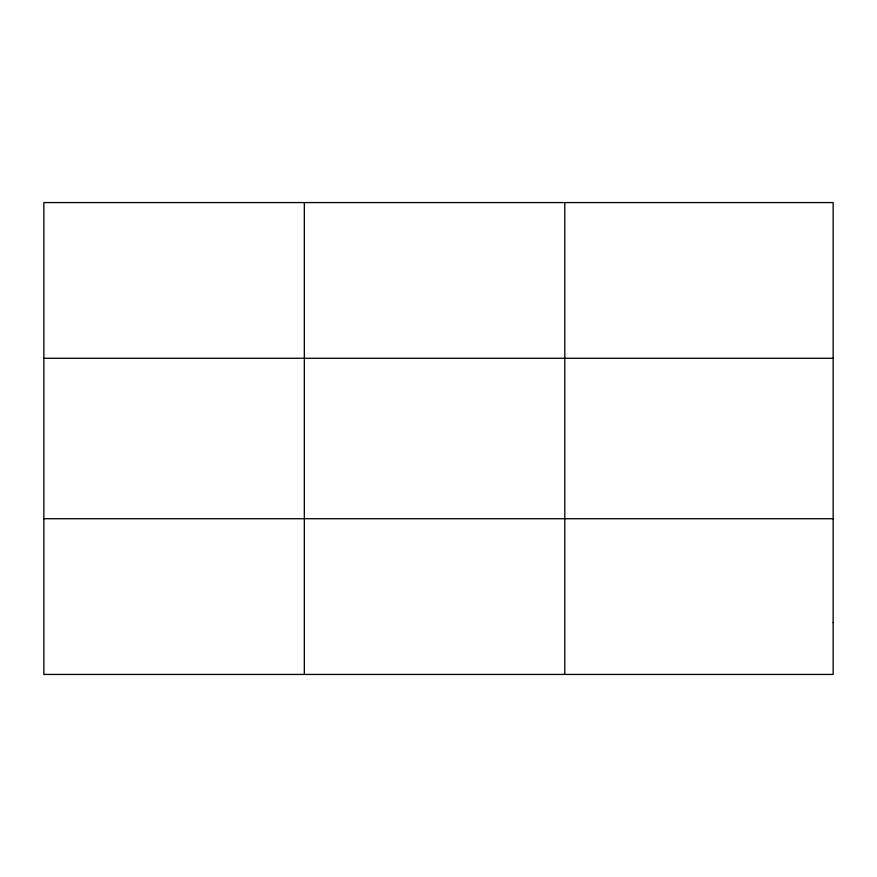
<?xml version="1.0" encoding="UTF-8"?>
<svg xmlns="http://www.w3.org/2000/svg" width="877" height="877" viewBox="0 0 877 877"><rect width="100%" height="100%" fill="white"/><g stroke="black" fill="none" stroke-linecap="round" stroke-linejoin="round"><path stroke-width="1.32" d="M304.319 202.565L304.319 674.435M564.788 202.565L564.788 674.435M43.85 358.287L833.15 358.287M43.85 518.713L833.15 518.713M833.15 622.527L833.15 674.435L43.85 674.435L43.85 202.565L833.15 202.565L833.15 622.527"/></g></svg>
